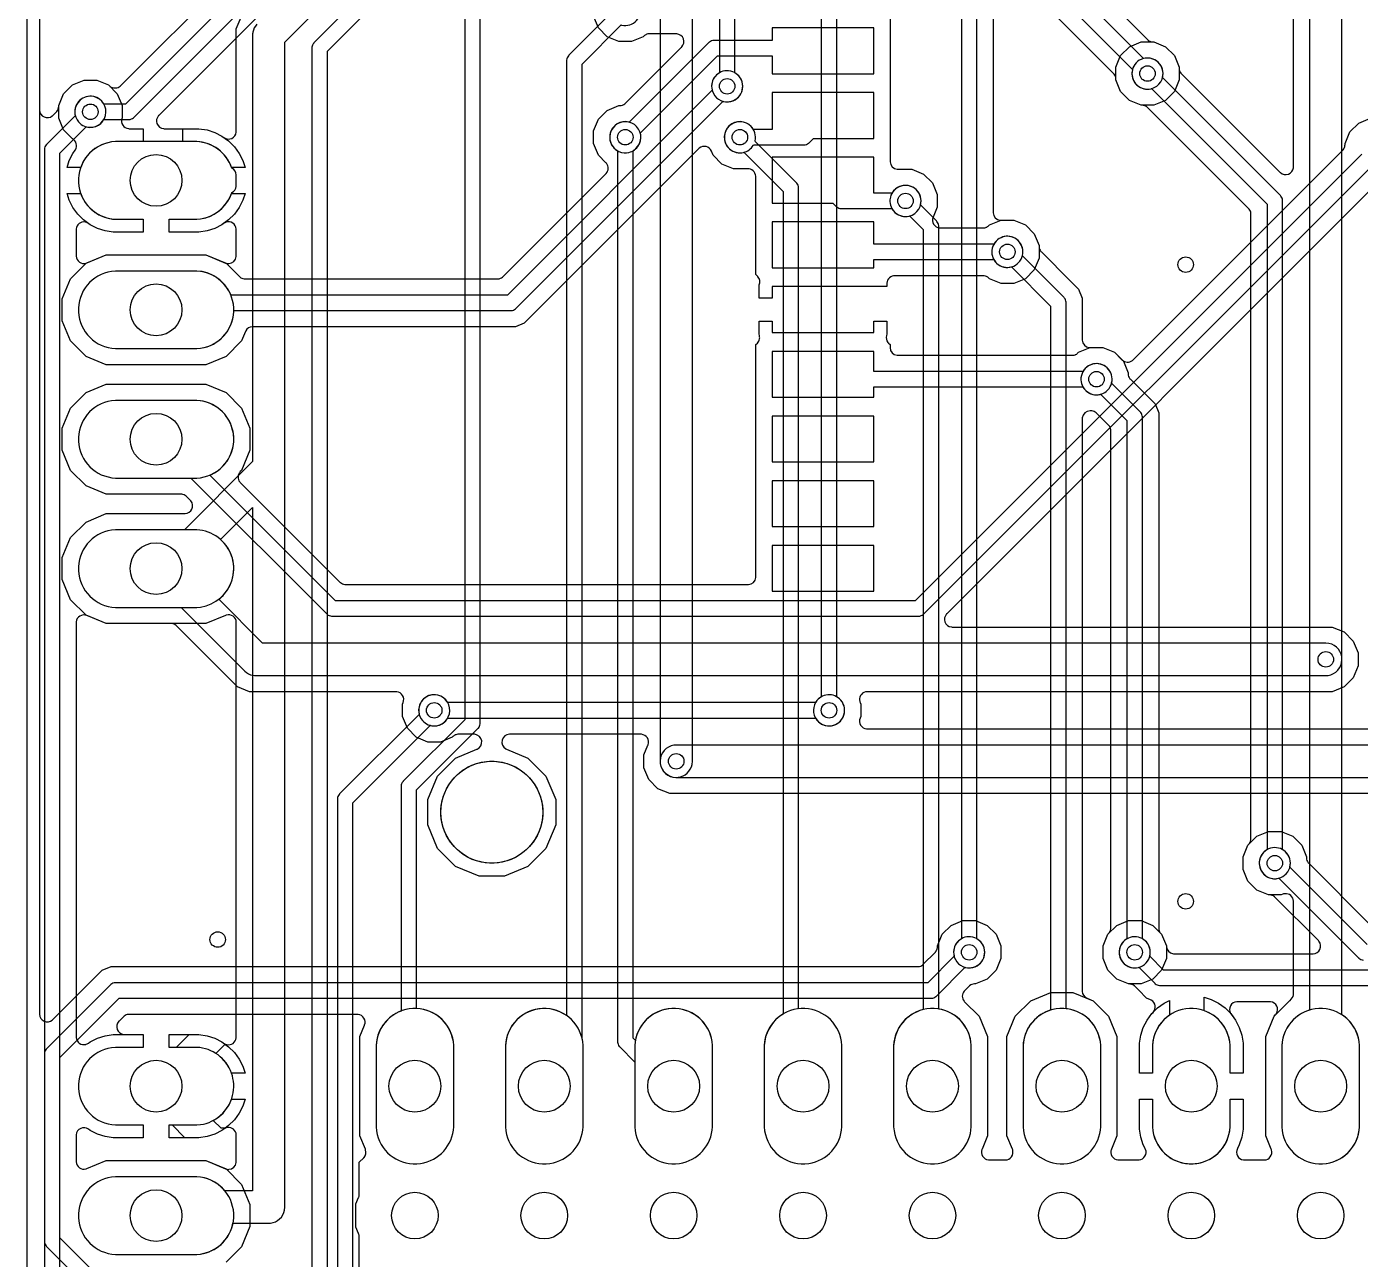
# Model space of a CAD drawing. Header units: millimetres. Extents: x 0 to 48.3, y 0 to 58.
# Drawn here: x 0 to 26.18, y 20.22 to 44.42 of the extents above; entities that cross this region are included whole.
import ezdxf

# ---------------------------------------------------------------- set-up
doc = ezdxf.new("R2010")
doc.units = ezdxf.units.MM

msp = doc.modelspace()

# ---------------------------------------------------------------- linework, layer by layer
at = {"layer": '16_copper'}
for points in [[(0.254, 57.4), (0.254, 42.786), (0.254, 42.785), (0.254, 42.783, 0.622971), (0.503, 42.668), (0.514, 42.679), (0.583, 42.748), (0.587, 42.752), (0.591, 42.756, 0.066732), (0.612, 42.79), (0.617, 42.799), (0.618, 42.804), (0.621, 42.81, 0.043829), (0.627, 42.84), (0.628, 42.855), (0.628, 42.874), (0.722, 43.103), (0.897, 43.278), (1.126, 43.372), (1.374, 43.372), (1.603, 43.278), (1.778, 43.103), (1.872, 42.874), (1.872, 42.626), (1.871, 42.623, 0.490278), (1.999, 42.419), (2.014, 42.418), (2.286, 42.418), (2.286, 42.164), (1.741, 42.164), (1.666, 42.157, 0.906347), (1.741, 40.64), (2.286, 40.64), (2.286, 40.386), (1.698, 40.386), (1.54, 40.411), (1.388, 40.46), (1.245, 40.533), (1.212, 40.557, 0.072825), (1.166, 40.58), (1.156, 40.583), (1.151, 40.583), (1.145, 40.585, 0.428927), (0.971, 40.45), (0.97, 40.434), (0.97, 39.924), (0.97, 39.921), (0.97, 39.918, 0.490278), (1.166, 39.778), (1.181, 39.783), (1.563, 39.941), (3.517, 39.941), (3.904, 39.781), (3.907, 39.78), (3.91, 39.779, 0.092184), (3.965, 39.769), (3.967, 39.77), (3.97, 39.77, 0.370187), (4.114, 39.906), (4.115, 39.922), (4.115, 40.438), (4.114, 40.443), (4.115, 40.448, 0.490283), (3.914, 40.582), (3.905, 40.578), (3.896, 40.575, 0.01474), (3.886, 40.57), (3.873, 40.561), (3.834, 40.533), (3.692, 40.46), (3.54, 40.411), (3.382, 40.386), (2.794, 40.386), (2.794, 40.64), (3.339, 40.64), (3.414, 40.647, 0.250487), (3.992, 41.076), (4.02, 41.145), (4.025, 41.162), (4.026, 41.162), (4.03, 41.164, 0.258803), (4.114, 41.285), (4.115, 41.3), (4.115, 41.504), (4.115, 41.507), (4.115, 41.511, 0.258806), (4.037, 41.637), (4.026, 41.641), (4.026, 41.642), (4.02, 41.659), (3.992, 41.728, 0.276737), (3.339, 42.164), (3.068, 42.164), (3.068, 42.418), (3.382, 42.418), (3.54, 42.393), (3.692, 42.344), (3.834, 42.271), (3.873, 42.243, 0.578047), (4.114, 42.351), (4.115, 42.366), (4.115, 44.376), (4.212, 44.61)], [(12.433, 51.966), (12.433, 30), (12.436, 29.956, 0.365971), (12.741, 29.683), (12.786, 29.685, 0.326674), (13.062, 29.939), (13.068, 30), (13.068, 52.097)], [(18.97, 51.343), (18.97, 40.775), (18.97, 40.771), (18.97, 40.767, 0.370187), (19.107, 40.623), (19.122, 40.622), (19.374, 40.622), (19.603, 40.528), (19.778, 40.353), (19.872, 40.124), (19.872, 40.105, 0.172369), (19.906, 40.009), (19.917, 39.998), (20.495, 39.42), (20.648, 39.266), (20.72, 39.093), (20.72, 38.275), (20.72, 38.271), (20.72, 38.267, 0.370187), (20.857, 38.123), (20.872, 38.122), (21.124, 38.122), (21.353, 38.028), (21.528, 37.853), (21.622, 37.624), (21.622, 37.605, 0.172369), (21.656, 37.509), (21.667, 37.498), (22.148, 37.016), (22.22, 36.843), (22.22, 26.723), (22.22, 26.718), (22.22, 26.712, 0.066669), (22.229, 26.673), (22.232, 26.663), (22.235, 26.658), (22.237, 26.653, 0.043832), (22.254, 26.627), (22.265, 26.616), (22.278, 26.603), (22.372, 26.374), (22.372, 26.126), (22.278, 25.897), (22.103, 25.722), (21.874, 25.628), (21.626, 25.628), (21.397, 25.722), (21.222, 25.897), (21.128, 26.126), (21.128, 26.374), (21.222, 26.603), (21.235, 26.616, 0.172365), (21.279, 26.708), (21.28, 26.723), (21.28, 36.492), (21.28, 36.498), (21.28, 36.504, 0.153128), (21.246, 36.588), (21.235, 36.6), (21.002, 36.833), (20.998, 36.837), (20.994, 36.841, 0.142501), (20.91, 36.877), (20.895, 36.878), (20.872, 36.878, 0.384459), (20.721, 36.741), (20.72, 36.725), (20.72, 25.489), (20.72, 25.484), (20.72, 25.479, 0.258799), (20.8, 25.355), (20.814, 25.348), (20.931, 25.299), (21.235, 24.995), (21.399, 24.599), (21.399, 22.645), (21.292, 22.385), (21.291, 22.382), (21.29, 22.38, 0.490278), (21.417, 22.175), (21.432, 22.174), (21.82, 22.174), (21.829, 22.175), (21.838, 22.175, 0.490282), (21.963, 22.382), (21.958, 22.392), (21.957, 22.394), (21.957, 22.394), (21.956, 22.396), (21.918, 22.47), (21.869, 22.622), (21.844, 22.78), (21.844, 23.368), (22.098, 23.368), (22.098, 22.823, 0.414214), (22.897, 22.098), (22.972, 22.105, 0.357806), (23.622, 22.823), (23.622, 23.368), (23.876, 23.368), (23.876, 22.78), (23.851, 22.622), (23.802, 22.47), (23.764, 22.396, 0.526794), (23.884, 22.175), (23.895, 22.174), (23.897, 22.174), (23.898, 22.174), (23.9, 22.174), (24.288, 22.174), (24.29, 22.174), (24.293, 22.174, 0.490278), (24.434, 22.37), (24.428, 22.385), (24.321, 22.645), (24.321, 24.599), (24.485, 24.995), (24.793, 25.304), (24.798, 25.306, 0.221782), (24.864, 25.417), (24.865, 25.433), (24.865, 27.25), (24.865, 27.252), (24.865, 27.255, 0.428927), (24.699, 27.401), (24.687, 27.399), (24.675, 27.397, 0.007734), (24.669, 27.396), (24.654, 27.39), (24.624, 27.378), (24.376, 27.378), (24.147, 27.472), (23.972, 27.647), (23.878, 27.876), (23.878, 28.124), (23.972, 28.353), (23.985, 28.366, 0.172365), (24.029, 28.458), (24.03, 28.473), (24.03, 40.742), (24.03, 40.748), (24.03, 40.754, 0.153128), (23.996, 40.838), (23.985, 40.85), (22.002, 42.833), (21.998, 42.837), (21.994, 42.841, 0.066744), (21.96, 42.862), (21.951, 42.867), (21.946, 42.868), (21.94, 42.871, 0.043829), (21.91, 42.877), (21.895, 42.878), (21.876, 42.878), (21.647, 42.972), (21.472, 43.147), (21.378, 43.376), (21.378, 43.624), (21.472, 43.853), (21.647, 44.028), (21.876, 44.122), (22.124, 44.122), (22.353, 44.028), (22.528, 43.853), (22.622, 43.624), (22.622, 43.605, 0.172369), (22.656, 43.509), (22.667, 43.498), (24.605, 41.56), (24.606, 41.558), (24.608, 41.557, 0.622974), (24.864, 41.652), (24.865, 41.667), (24.865, 47.674)], [(5.902, 16.5), (5.902, 43.937), (11.671, 49.705), (11.679, 49.703, 1), (11.821, 50.297), (11.774, 50.305, 0.509526), (11.453, 49.929), (11.455, 49.921), (5.642, 44.108), (5.639, 44.103), (5.634, 44.099, 0.153125), (5.598, 44.016), (5.598, 44), (5.598, 16.563)], [(4.519, 44.468, 0.141258), (4.438, 44.311), (4.438, 44.302), (4.434, 44.277), (4.433, 44.259), (4.433, 44.25), (4.433, 35.882), (3.095, 34.544), (1.741, 34.544), (1.666, 34.537, 0.906347), (1.741, 33.02), (3.339, 33.02), (3.414, 33.027, 0.633243), (3.814, 34.347), (3.804, 34.355), (4.433, 34.983), (4.433, 21.568), (3.889, 21.568), (3.867, 21.594, 0.198913), (3.339, 21.844), (1.741, 21.844), (1.666, 21.837, 0.906347), (1.741, 20.32), (3.339, 20.32), (3.414, 20.327, 0.303346), (4.042, 20.897), (4.049, 20.933), (4.75, 20.933), (4.768, 20.934), (4.786, 20.935, 0.326674), (5.062, 21.189), (5.062, 21.192), (5.063, 21.197), (5.067, 21.241), (5.067, 21.247), (5.067, 21.25), (5.067, 44.118), (8.225, 47.275, 0.148777)], [(8.598, 46), (8.598, 30.813), (7.392, 29.608), (7.389, 29.603), (7.384, 29.599, 0.153125), (7.348, 29.516), (7.348, 29.5), (7.348, 25.096), (7.294, 25.074, 0.276737), (6.858, 24.421), (6.858, 22.823), (6.865, 22.748, 0.385742), (7.657, 22.098), (7.732, 22.105, 0.357806), (8.382, 22.823), (8.382, 24.421), (8.375, 24.496, 0.357806), (7.657, 25.146), (7.652, 25.146), (7.652, 29.437), (8.858, 30.642), (8.861, 30.647), (8.866, 30.651, 0.153125), (8.902, 30.734), (8.902, 30.75), (8.902, 45.937)], [(0.652, 18.313), (0.652, 41.937), (1.171, 42.455), (1.179, 42.453, 1), (1.321, 43.047), (1.274, 43.055, 0.509526), (0.953, 42.679), (0.955, 42.671), (0.392, 42.108), (0.389, 42.103), (0.384, 42.099, 0.153125), (0.348, 42.016), (0.348, 42), (0.348, 18.25)], [(6.402, 12), (6.402, 29.187), (7.921, 30.705), (7.929, 30.703, 1), (8.071, 31.297), (8.024, 31.305, 0.509526), (7.703, 30.929), (7.705, 30.921), (6.142, 29.358), (6.139, 29.353), (6.134, 29.349, 0.153125), (6.098, 29.266), (6.098, 29.25), (6.098, 12.063)]]:
    msp.add_lwpolyline(points, format="xyb", dxfattribs=at)
for points in [[(25.817, 48.005), (25.817, 48.009, 0.141261), (25.764, 48.177), (25.758, 48.184), (25.742, 48.205), (25.73, 48.218), (25.725, 48.225), (18.475, 55.475), (18.441, 55.504, 0.84513), (17.986, 55.073), (18.025, 55.025), (25.183, 47.868), (25.183, 25.114), (25.143, 25.102, 0.303347), (24.638, 24.421), (24.638, 22.823), (24.645, 22.748, 0.906347), (26.162, 22.823), (26.162, 24.421), (26.155, 24.496, 0.198913), (25.854, 24.997), (25.818, 25.021), (25.818, 48)], [(18.571, 25.953, 0.668177), (18.66, 26.511), (18.652, 26.514), (18.652, 51.25), (18.652, 51.256), (18.652, 51.261, 0.153128), (18.618, 51.346), (18.608, 51.358), (17.545, 52.421), (17.547, 52.429, 1), (16.953, 52.571), (16.945, 52.524, 0.509526), (17.321, 52.203), (17.329, 52.205), (18.348, 51.187), (18.348, 26.514), (18.34, 26.511, 0.788335), (18.524, 25.945)], [(13.821, 42.953, 0.668177), (13.91, 43.511), (13.902, 43.514), (13.902, 45.437), (17.421, 48.955), (17.429, 48.953, 1), (17.571, 49.547), (17.524, 49.555, 0.509526), (17.203, 49.179), (17.205, 49.171), (13.642, 45.608), (13.639, 45.603), (13.634, 45.599, 0.153125), (13.598, 45.516), (13.598, 45.5), (13.598, 43.514), (13.59, 43.511, 0.788335), (13.774, 42.945)], [(15.821, 30.703, 0.668177), (15.91, 31.261), (15.902, 31.264), (15.902, 45.687), (17.171, 46.955), (17.179, 46.953, 1), (17.321, 47.547), (17.274, 47.555, 0.509526), (16.953, 47.179), (16.955, 47.171), (15.642, 45.858), (15.639, 45.853), (15.634, 45.849, 0.153125), (15.598, 45.766), (15.598, 45.75), (15.598, 31.264), (15.59, 31.261, 0.788335), (15.774, 30.695)], [(10.272, 22.105, 0.357806), (10.922, 22.823), (10.922, 24.421), (10.915, 24.496), (10.902, 24.558), (10.902, 43.687), (11.671, 44.455), (11.679, 44.453, 1), (11.821, 45.047), (11.774, 45.055, 0.509526), (11.453, 44.679), (11.455, 44.671), (10.642, 43.858), (10.639, 43.853), (10.634, 43.849, 0.153125), (10.598, 43.766), (10.598, 43.75), (10.598, 25.008), (10.552, 25.038, 0.566493), (9.398, 24.421), (9.398, 22.823), (9.405, 22.748, 0.385742), (10.197, 22.098)], [(24.571, 27.703, 0.668177), (24.66, 28.261), (24.652, 28.264), (24.652, 41), (24.652, 41.006), (24.652, 41.011, 0.153128), (24.618, 41.096), (24.608, 41.108), (22.295, 43.421), (22.297, 43.429, 1), (21.703, 43.571), (21.695, 43.524, 0.509526), (22.071, 43.203), (22.079, 43.205), (24.348, 40.937), (24.348, 28.264), (24.34, 28.261, 0.788335), (24.524, 27.695)], [(12.812, 22.105, 0.357806), (13.462, 22.823), (13.462, 24.421), (13.455, 24.496, 0.820678), (11.96, 24.569), (11.949, 24.516), (11.902, 24.563), (11.902, 41.986), (11.91, 41.989, 1), (11.59, 42.511), (11.551, 42.482, 0.509525), (11.59, 41.989), (11.598, 41.986), (11.598, 24.5), (11.598, 24.494), (11.598, 24.489, 0.153128), (11.632, 24.404), (11.642, 24.392), (11.938, 24.096), (11.938, 22.823), (11.945, 22.748, 0.385742), (12.737, 22.098)], [(15.352, 22.105, 0.357806), (16.002, 22.823), (16.002, 24.421), (15.995, 24.496, 0.385742), (15.203, 25.146), (15.152, 25.141), (15.152, 41.25), (15.152, 41.256), (15.152, 41.261, 0.153128), (15.118, 41.346), (15.108, 41.358), (14.295, 42.171), (14.297, 42.179, 1), (13.703, 42.321), (13.695, 42.274, 0.509526), (14.071, 41.953), (14.079, 41.955), (14.848, 41.187), (14.848, 25.038), (14.786, 24.997, 0.224558), (14.478, 24.421), (14.478, 22.823), (14.485, 22.748, 0.385742), (15.277, 22.098)], [(17.892, 22.105, 0.357806), (18.542, 22.823), (18.542, 24.421), (18.535, 24.496, 0.303346), (17.965, 25.124), (17.902, 25.137), (17.902, 40.5), (17.902, 40.506), (17.902, 40.511, 0.153128), (17.868, 40.596), (17.858, 40.608), (17.545, 40.921), (17.547, 40.929, 1), (16.953, 41.071), (16.945, 41.024, 0.509526), (17.321, 40.703), (17.329, 40.705), (17.598, 40.437), (17.598, 25.125), (17.595, 25.124, 0.330355), (17.018, 24.421), (17.018, 22.823), (17.025, 22.748, 0.385742), (17.817, 22.098)], [(20.432, 22.105, 0.357806), (21.082, 22.823), (21.082, 24.421), (21.075, 24.496, 0.330355), (20.432, 25.139), (20.402, 25.142), (20.402, 39), (20.402, 39.006), (20.402, 39.011, 0.153128), (20.368, 39.096), (20.358, 39.108), (19.545, 39.921), (19.547, 39.929, 1), (18.953, 40.071), (18.945, 40.024, 0.509526), (19.321, 39.703), (19.329, 39.705), (20.098, 38.937), (20.098, 25.113), (20.063, 25.102, 0.303347), (19.558, 24.421), (19.558, 22.823), (19.565, 22.748, 0.385742), (20.357, 22.098)], [(3.414, 38.107, 0.906347), (3.339, 39.624), (1.741, 39.624), (1.666, 39.617, 0.906347), (1.741, 38.1), (3.339, 38.1)], [(21.821, 25.953, 0.668177), (21.91, 26.511), (21.902, 26.514), (21.902, 36.75), (21.902, 36.756), (21.902, 36.761, 0.153128), (21.868, 36.846), (21.858, 36.858), (21.295, 37.421), (21.297, 37.429, 1), (20.703, 37.571), (20.695, 37.524, 0.509526), (21.071, 37.203), (21.079, 37.205), (21.598, 36.687), (21.598, 26.514), (21.59, 26.511, 0.788335), (21.774, 25.945)], [(3.414, 35.567, 0.906347), (3.339, 37.084), (1.741, 37.084), (1.666, 37.077, 0.906347), (1.741, 35.56), (3.339, 35.56)], [(3.967, 21.99), (3.97, 21.99, 0.370187), (4.114, 22.126), (4.115, 22.142), (4.115, 22.658), (4.115, 22.661), (4.115, 22.664), (4.115, 22.666), (4.115, 22.668, 0.033033), (4.112, 22.688), (4.11, 22.693), (4.11, 22.695), (4.11, 22.696), (4.109, 22.699, 0.42893), (3.914, 22.802), (3.905, 22.798), (3.904, 22.798), (3.901, 22.797), (3.9, 22.796, 0.021842), (3.886, 22.79), (3.875, 22.782), (3.874, 22.782), (3.874, 22.782), (3.873, 22.781), (3.834, 22.753), (3.692, 22.68), (3.54, 22.631), (3.382, 22.606), (2.794, 22.606), (2.794, 22.86), (3.339, 22.86), (3.414, 22.867, 0.668179), (3.756, 24.235), (3.713, 24.264), (3.898, 24.449), (3.9, 24.447), (3.905, 24.446), (3.91, 24.443), (3.919, 24.441), (3.929, 24.438, 0.449962), (4.114, 24.571), (4.115, 24.586), (4.115, 32.722), (4.115, 32.725), (4.115, 32.728, 0.490278), (3.919, 32.868), (3.904, 32.863), (3.517, 32.703), (1.563, 32.703), (1.181, 32.861), (1.178, 32.862), (1.175, 32.863, 0.490278), (0.971, 32.736), (0.97, 32.72), (0.97, 24.59), (0.97, 24.584), (0.97, 24.579, 0.468594), (1.16, 24.442), (1.165, 24.444), (1.171, 24.445, 0.042906), (1.199, 24.458), (1.212, 24.467), (1.245, 24.491), (1.388, 24.564), (1.54, 24.613), (1.698, 24.638), (2.286, 24.638), (2.286, 24.384), (1.741, 24.384), (1.666, 24.377, 0.906347), (1.741, 22.86), (2.286, 22.86), (2.286, 22.606), (1.698, 22.606), (1.54, 22.631), (1.388, 22.68), (1.245, 22.753), (1.212, 22.777, 0.578051), (0.971, 22.67), (0.97, 22.654), (0.97, 22.144), (0.97, 22.141), (0.97, 22.138, 0.490278), (1.166, 21.998), (1.181, 22.003), (1.563, 22.161), (3.517, 22.161), (3.904, 22.001), (3.907, 22), (3.91, 21.999, 0.092184), (3.965, 21.989)], [(21.844, 23.876), (21.844, 24.464), (21.869, 24.622), (21.918, 24.774), (21.991, 24.916), (22.085, 25.046), (22.198, 25.159), (22.328, 25.253), (22.433, 25.306), (22.433, 25.015), (22.406, 24.997, 0.224558), (22.098, 24.421), (22.098, 23.876)], [(23.622, 23.876), (23.622, 24.421), (23.615, 24.496, 0.276738), (23.117, 25.102), (23.114, 25.103), (23.114, 25.37), (23.25, 25.326), (23.392, 25.253), (23.522, 25.159), (23.635, 25.046), (23.729, 24.916), (23.802, 24.774), (23.851, 24.622), (23.876, 24.464), (23.876, 23.876)]]:
    msp.add_lwpolyline(points, format="xyb", close=True, dxfattribs=at)
msp.add_lwpolyline([(2.794, 24.384), (2.794, 24.638), (3.189, 24.638), (2.935, 24.384)], close=True, dxfattribs=at)
at = {"layer": '1_copper'}
for points in [[(0.254, 57.4), (0.254, 25.036), (0.254, 25.035), (0.254, 25.033, 0.622974), (0.503, 24.918), (0.514, 24.929), (1.484, 25.898), (1.657, 25.97), (17.492, 25.97), (17.498, 25.97), (17.504, 25.97, 0.153128), (17.588, 26.004), (17.6, 26.015), (17.833, 26.248), (17.837, 26.252), (17.841, 26.256, 0.066744), (17.862, 26.29), (17.867, 26.299), (17.868, 26.304), (17.871, 26.31, 0.043828), (17.877, 26.34), (17.878, 26.355), (17.878, 26.374), (17.972, 26.603), (18.147, 26.778), (18.376, 26.872), (18.624, 26.872), (18.853, 26.778), (19.028, 26.603), (19.122, 26.374), (19.122, 26.126), (19.028, 25.897), (18.853, 25.722), (18.624, 25.628), (18.605, 25.628, 0.172369), (18.509, 25.594), (18.498, 25.583), (18.41, 25.496), (18.408, 25.493), (18.405, 25.49, 0.370187), (18.4, 25.292), (18.41, 25.28), (18.695, 24.995), (18.859, 24.599), (18.859, 22.645), (18.752, 22.385), (18.751, 22.382), (18.75, 22.38, 0.490278), (18.877, 22.175), (18.892, 22.174), (19.208, 22.174), (19.21, 22.174), (19.213, 22.174, 0.490278), (19.354, 22.37), (19.348, 22.385), (19.241, 22.645), (19.241, 24.599), (19.405, 24.995), (19.709, 25.299), (20.105, 25.463), (20.535, 25.463), (20.931, 25.299), (21.235, 24.995), (21.399, 24.599), (21.399, 22.645), (21.292, 22.385), (21.291, 22.382), (21.29, 22.38, 0.490278), (21.417, 22.175), (21.432, 22.174), (21.82, 22.174), (21.829, 22.175), (21.838, 22.175, 0.490282), (21.963, 22.382), (21.958, 22.392), (21.957, 22.394), (21.957, 22.394), (21.956, 22.396), (21.918, 22.47), (21.869, 22.622), (21.844, 22.78), (21.844, 23.368), (22.098, 23.368), (22.098, 22.823, 0.95208), (23.622, 22.823), (23.622, 23.368), (23.876, 23.368), (23.876, 22.78), (23.851, 22.622), (23.802, 22.47), (23.764, 22.396, 0.526794), (23.884, 22.175), (23.895, 22.174), (23.897, 22.174), (23.898, 22.174), (23.9, 22.174), (24.288, 22.174), (24.29, 22.174), (24.293, 22.174, 0.490278), (24.434, 22.37), (24.428, 22.385), (24.321, 22.645), (24.321, 24.599), (24.485, 24.995), (24.509, 25.02, 0.04173), (24.529, 25.044), (24.53, 25.046), (24.531, 25.047, 0.554756), (24.417, 25.279), (24.402, 25.28), (23.764, 25.28), (23.759, 25.28), (23.753, 25.28, 0.554769), (23.632, 25.051), (23.641, 25.038), (23.729, 24.916), (23.802, 24.774), (23.851, 24.622), (23.876, 24.464), (23.876, 23.876), (23.622, 23.876), (23.622, 24.421), (23.615, 24.496, 0.906347), (22.098, 24.421), (22.098, 23.876), (21.844, 23.876), (21.844, 24.464), (21.869, 24.622), (21.918, 24.774), (21.991, 24.916), (22.085, 25.046), (22.11, 25.071, 0.501985), (22.075, 25.313), (22.061, 25.32), (21.984, 25.352), (21.83, 25.505), (21.83, 25.505), (21.752, 25.583), (21.748, 25.587), (21.744, 25.591, 0.066744), (21.71, 25.612), (21.701, 25.617), (21.696, 25.618), (21.69, 25.621, 0.043828), (21.66, 25.627), (21.645, 25.628), (21.626, 25.628), (21.397, 25.722), (21.222, 25.897), (21.128, 26.126), (21.128, 26.374), (21.222, 26.603), (21.397, 26.778), (21.626, 26.872), (21.874, 26.872), (22.103, 26.778), (22.278, 26.603), (22.372, 26.374), (22.372, 26.372, 0.384459), (22.509, 26.221), (22.525, 26.22), (25.248, 26.22), (25.25, 26.22), (25.251, 26.22, 0.622974), (25.366, 26.468), (25.355, 26.48), (24.502, 27.333), (24.498, 27.337), (24.494, 27.341, 0.066744), (24.46, 27.362), (24.451, 27.367), (24.446, 27.368), (24.44, 27.371, 0.043829), (24.41, 27.377), (24.395, 27.378), (24.376, 27.378), (24.147, 27.472), (23.972, 27.647), (23.878, 27.876), (23.878, 28.124), (23.972, 28.353), (24.147, 28.528), (24.376, 28.622), (24.624, 28.622), (24.853, 28.528), (25.028, 28.353), (25.122, 28.124), (25.122, 28.105, 0.172369), (25.156, 28.009), (25.167, 27.998), (26.4, 26.765)], [(10.392, 51.358), (1.937, 42.902), (1.514, 42.902), (1.511, 42.91, 1), (0.989, 42.59), (1.018, 42.551, 0.240078), (1.274, 42.445), (1.321, 42.453, 0.198911), (1.511, 42.59), (1.514, 42.598), (2, 42.598), (2.006, 42.598), (2.011, 42.598, 0.153128), (2.096, 42.632), (2.108, 42.642), (10.563, 51.098)], [(17.724, 48.441), (21.998, 44.167), (22.002, 44.163), (22.006, 44.159, 0.066744), (22.04, 44.138), (22.049, 44.133), (22.054, 44.132), (22.06, 44.129, 0.043829), (22.09, 44.123), (22.105, 44.122), (22.124, 44.122), (22.353, 44.028), (22.528, 43.853), (22.622, 43.624), (22.622, 43.376), (22.528, 43.147), (22.353, 42.972), (22.124, 42.878), (21.876, 42.878), (21.647, 42.972), (21.472, 43.147), (21.378, 43.376), (21.378, 43.395, 0.172369), (21.344, 43.491), (21.333, 43.502), (17.966, 46.87)], [(7.181, 47.267), (2.593, 42.678), (2.591, 42.677), (2.59, 42.675, 0.622981), (2.685, 42.419), (2.7, 42.418), (3.382, 42.418), (3.54, 42.393), (3.692, 42.344), (3.834, 42.271), (3.964, 42.177), (4.077, 42.064), (4.171, 41.934), (4.244, 41.792), (4.288, 41.656), (4.021, 41.656), (4.02, 41.659, 0.303347), (3.339, 42.164), (1.741, 42.164), (1.666, 42.157, 0.276738), (1.06, 41.659), (1.059, 41.656), (0.792, 41.656), (0.836, 41.792), (0.909, 41.934), (0.954, 41.996), (0.957, 42.001), (0.961, 42.006, 0.385096), (0.903, 42.219), (0.899, 42.221), (0.722, 42.397), (0.628, 42.626), (0.628, 42.874), (0.722, 43.103), (0.897, 43.278), (1.126, 43.372), (1.374, 43.372), (1.603, 43.278), (1.616, 43.265, 0.161863), (1.708, 43.221), (1.723, 43.22), (1.742, 43.22, 0.172369), (1.838, 43.254), (1.85, 43.265), (3.896, 45.311)], [(16.947, 46.475), (16.947, 41.775), (16.948, 41.771), (16.948, 41.767, 0.370187), (17.084, 41.623), (17.1, 41.622), (17.374, 41.622), (17.603, 41.528), (17.778, 41.353), (17.872, 41.124), (17.872, 40.876), (17.791, 40.681), (17.79, 40.678), (17.789, 40.675, 0.490278), (17.916, 40.471), (17.932, 40.47), (18.777, 40.47), (18.782, 40.47), (18.788, 40.47, 0.066669), (18.827, 40.479), (18.837, 40.482), (18.842, 40.485), (18.847, 40.487, 0.043832), (18.873, 40.504), (18.884, 40.515), (18.897, 40.528), (19.126, 40.622), (19.374, 40.622), (19.603, 40.528), (19.778, 40.353), (19.872, 40.124), (19.872, 39.876), (19.778, 39.647), (19.603, 39.472), (19.374, 39.378), (19.126, 39.378), (18.897, 39.472), (18.884, 39.485, 0.172365), (18.792, 39.529), (18.777, 39.53), (17.034, 39.53), (17.026, 39.529), (17.018, 39.529, 0.412511), (16.884, 39.354), (16.884, 39.318), (15.75, 39.318), (15.743, 39.317), (14.63, 39.317), (14.63, 39.092), (14.376, 39.092), (14.376, 39.35, 0.28855), (14.354, 39.513), (14.349, 39.519), (14.347, 39.521), (14.346, 39.522), (14.344, 39.524), (14.312, 39.555), (14.312, 41.478), (14.312, 41.481), (14.312, 41.484, 0.41292), (14.147, 41.63), (14.137, 41.628), (13.876, 41.628), (13.647, 41.722), (13.472, 41.897), (13.44, 41.977, 0.501967), (13.203, 42.037), (13.191, 42.026), (9.766, 38.602), (9.593, 38.53), (4.435, 38.53), (4.43, 38.53), (4.425, 38.53, 0.258802), (4.301, 38.45), (4.294, 38.436), (4.217, 38.251), (3.913, 37.947), (3.517, 37.782), (1.563, 37.782), (1.167, 37.947), (0.863, 38.251), (0.699, 38.647), (0.699, 39.077), (0.863, 39.473), (1.167, 39.777), (1.563, 39.941), (3.517, 39.941), (3.913, 39.777), (4.176, 39.515), (4.181, 39.511), (4.184, 39.507, 0.153125), (4.268, 39.471), (4.284, 39.47), (9.242, 39.47), (9.248, 39.47), (9.254, 39.47, 0.153128), (9.338, 39.504), (9.35, 39.515), (11.37, 41.534), (11.372, 41.537), (11.375, 41.54, 0.370187), (11.38, 41.738), (11.37, 41.75), (11.222, 41.897), (11.128, 42.126), (11.128, 42.374), (11.222, 42.603), (11.397, 42.778), (11.626, 42.872), (11.645, 42.872, 0.172369), (11.741, 42.906), (11.752, 42.917), (12.855, 44.02), (12.857, 44.021), (12.858, 44.023, 0.622974), (12.763, 44.279), (12.748, 44.28), (12.223, 44.28), (12.218, 44.28), (12.212, 44.28, 0.066669), (12.173, 44.271), (12.163, 44.268), (12.158, 44.265), (12.153, 44.263, 0.043832), (12.127, 44.246), (12.116, 44.235), (12.103, 44.222), (11.874, 44.128), (11.626, 44.128), (11.397, 44.222), (11.222, 44.397), (11.128, 44.626)], [(37.724, 29.365), (12.624, 29.365), (12.39, 29.462), (12.212, 29.64), (12.115, 29.874), (12.115, 30.126), (12.195, 30.319), (12.196, 30.322), (12.197, 30.325, 0.490278), (12.07, 30.529), (12.054, 30.53), (9.479, 30.53), (9.478, 30.53), (9.477, 30.53, 0.773604), (9.407, 30.244), (9.421, 30.237), (9.84, 30.063), (10.193, 29.71), (10.384, 29.249), (10.384, 28.751), (10.193, 28.29), (9.84, 27.937), (9.379, 27.746), (8.881, 27.746), (8.42, 27.937), (8.067, 28.29), (7.876, 28.751), (7.876, 29.249), (8.067, 29.71), (8.42, 30.063), (8.839, 30.237), (8.84, 30.237), (8.841, 30.238, 0.773607), (8.797, 30.529), (8.781, 30.53), (8.473, 30.53), (8.468, 30.53), (8.462, 30.53, 0.066669), (8.423, 30.521), (8.413, 30.518), (8.408, 30.515), (8.403, 30.513, 0.043832), (8.377, 30.496), (8.366, 30.485), (8.353, 30.472), (8.124, 30.378), (7.876, 30.378), (7.647, 30.472), (7.472, 30.647), (7.378, 30.876), (7.378, 31.124), (7.39, 31.154, 0.501967), (7.265, 31.364), (7.25, 31.365), (4.374, 31.365), (4.14, 31.462), (2.944, 32.658), (2.94, 32.661), (2.936, 32.666, 0.153125), (2.852, 32.702), (2.836, 32.703), (1.563, 32.703), (1.167, 32.867), (0.863, 33.171), (0.699, 33.567), (0.699, 33.997), (0.863, 34.393), (1.167, 34.697), (1.563, 34.861), (3.106, 34.861), (3.108, 34.862), (3.11, 34.862, 0.622971), (3.224, 35.11), (3.214, 35.122), (3.138, 35.198), (3.133, 35.201), (3.129, 35.206, 0.153125), (3.045, 35.242), (3.03, 35.242), (1.563, 35.242), (1.167, 35.407), (0.863, 35.711), (0.699, 36.107), (0.699, 36.537), (0.863, 36.933), (1.167, 37.237), (1.563, 37.401), (3.517, 37.401), (3.913, 37.237), (4.217, 36.933), (4.381, 36.537), (4.381, 36.107), (4.217, 35.711), (4.193, 35.687, 0.384471), (4.183, 35.483), (4.193, 35.471), (6.15, 33.515), (6.154, 33.511), (6.158, 33.507, 0.153125), (6.242, 33.471), (6.258, 33.47), (14.16, 33.47), (14.164, 33.47), (14.168, 33.47, 0.370187), (14.312, 33.607), (14.312, 33.622), (14.312, 38.179), (14.344, 38.21, 0.153131), (14.386, 38.291), (14.387, 38.301), (14.388, 38.311, 0.044034), (14.386, 38.342), (14.385, 38.35), (14.384, 38.352), (14.384, 38.353), (14.383, 38.357), (14.376, 38.384), (14.376, 38.642), (14.63, 38.642), (14.63, 38.417), (16.63, 38.417), (16.63, 38.642), (16.884, 38.642), (16.884, 38.384), (16.877, 38.357, 0.240645), (16.906, 38.221), (16.911, 38.215), (16.913, 38.213), (16.914, 38.212), (16.916, 38.21), (16.947, 38.179), (16.947, 38.122, 0.384459), (17.084, 37.971), (17.1, 37.97), (20.527, 37.97), (20.532, 37.97), (20.538, 37.97, 0.066685), (20.578, 37.979), (20.587, 37.982), (20.592, 37.985), (20.597, 37.987, 0.04383), (20.623, 38.004), (20.634, 38.015), (20.647, 38.028), (20.876, 38.122), (21.124, 38.122), (21.353, 38.028), (21.5, 37.88), (21.503, 37.878), (21.506, 37.875, 0.370187), (21.704, 37.87), (21.716, 37.88), (25.833, 41.998), (25.837, 42.002), (25.841, 42.006, 0.066744), (25.862, 42.04), (25.867, 42.049), (25.868, 42.054), (25.871, 42.06, 0.043829), (25.877, 42.09), (25.878, 42.105), (25.878, 42.124), (25.972, 42.353), (26.147, 42.528), (26.376, 42.622)], [(26.205, 41.921), (17.437, 33.152), (6.063, 33.152), (3.596, 35.619), (3.628, 35.632, 0.780408), (3.339, 37.084), (1.741, 37.084), (1.666, 37.077, 0.906347), (1.741, 35.56), (3.224, 35.56), (5.892, 32.892), (5.897, 32.889), (5.901, 32.884, 0.153125), (5.984, 32.848), (6, 32.848), (17.5, 32.848), (17.506, 32.848), (17.511, 32.848, 0.153128), (17.596, 32.882), (17.608, 32.892), (26.421, 41.705)], [(26.498, 41.333), (18.06, 32.895), (18.058, 32.894), (18.057, 32.892, 0.622974), (18.152, 32.636), (18.167, 32.635), (25.626, 32.635), (25.86, 32.538), (26.038, 32.36), (26.135, 32.126), (26.135, 31.874), (26.038, 31.64), (25.86, 31.462), (25.626, 31.365), (16.5, 31.365), (16.498, 31.365), (16.495, 31.365, 0.428927), (16.349, 31.199), (16.351, 31.187), (16.353, 31.175, 0.007734), (16.354, 31.169), (16.36, 31.154), (16.372, 31.124), (16.372, 30.876), (16.36, 30.846, 0.501967), (16.485, 30.636), (16.5, 30.635), (37.424, 30.635)], [(37.618, 30.318), (12.75, 30.318), (12.706, 30.314, 0.845129), (12.689, 29.688), (12.75, 29.683), (37.75, 29.683)], [(26.313, 26.402), (24.795, 27.921), (24.797, 27.929, 1), (24.203, 28.071), (24.195, 28.024, 0.509526), (24.571, 27.703), (24.579, 27.705), (26.142, 26.142), (26.147, 26.139), (26.151, 26.134, 0.153125), (26.234, 26.098)], [(1.994, 19.304), (0.652, 20.645), (0.652, 24.187), (1.813, 25.348), (17.75, 25.348), (17.756, 25.348), (17.761, 25.348, 0.153128), (17.846, 25.382), (17.858, 25.392), (18.421, 25.955), (18.429, 25.953, 1), (18.571, 26.547), (18.524, 26.555, 0.509526), (18.203, 26.179), (18.205, 26.171), (17.687, 25.652), (1.75, 25.652), (1.744, 25.652), (1.739, 25.652, 0.153128), (1.654, 25.618), (1.642, 25.608), (0.392, 24.358), (0.389, 24.353), (0.384, 24.349, 0.153125), (0.348, 24.266), (0.348, 24.25), (0.348, 20.582), (0.348, 20.576), (0.348, 20.571, 0.153128), (0.382, 20.486), (0.392, 20.474), (1.586, 19.28)], [(41, 25.902), (22.313, 25.902), (22.045, 26.171), (22.047, 26.179, 1), (21.453, 26.321), (21.445, 26.274, 0.509526), (21.821, 25.953), (21.829, 25.955), (22.142, 25.642), (22.147, 25.639), (22.151, 25.634, 0.153125), (22.234, 25.598), (22.25, 25.598), (40.937, 25.598)], [(6.528, 18.956), (6.528, 20.669), (6.527, 20.675), (6.527, 20.682, 0.050697), (6.521, 20.712), (6.516, 20.727), (6.464, 20.852), (6.464, 21.312), (6.516, 21.437), (6.518, 21.444), (6.521, 21.45, 0.050692), (6.527, 21.48), (6.528, 21.495), (6.528, 22.13), (6.616, 22.218), (6.619, 22.221), (6.622, 22.225, 0.258807), (6.654, 22.369), (6.649, 22.384), (6.541, 22.645), (6.541, 24.599), (6.632, 24.819), (6.633, 24.822), (6.634, 24.825, 0.490278), (6.507, 25.029), (6.491, 25.03), (2.008, 25.03), (2.002, 25.03), (1.996, 25.03, 0.153129), (1.912, 24.996), (1.9, 24.985), (1.813, 24.898), (1.811, 24.897), (1.81, 24.895, 0.622974), (1.905, 24.639), (1.92, 24.638), (2.286, 24.638), (2.286, 24.384), (1.741, 24.384), (1.666, 24.377, 0.906347), (1.741, 22.86), (2.286, 22.86), (2.286, 22.606), (1.698, 22.606), (1.54, 22.631), (1.388, 22.68), (1.245, 22.753), (1.212, 22.777, 0.578051), (0.971, 22.67), (0.97, 22.654), (0.97, 22.144), (0.97, 22.141), (0.97, 22.138, 0.490278), (1.166, 21.998), (1.181, 22.003), (1.563, 22.161), (3.517, 22.161), (3.913, 21.997), (4.217, 21.693), (4.381, 21.297), (4.381, 20.867), (4.217, 20.471), (3.913, 20.167)]]:
    msp.add_lwpolyline(points, format="xyb", dxfattribs=at)
for points in [[(22.071, 43.203, 1), (21.929, 43.797), (21.921, 43.795), (16.858, 48.858), (16.853, 48.861), (16.849, 48.866, 0.153125), (16.766, 48.902), (16.75, 48.902), (16.63, 48.902), (16.63, 49.477), (14.63, 49.477), (14.63, 48.577), (16.63, 48.577), (16.63, 48.598), (16.687, 48.598), (21.705, 43.579), (21.703, 43.571, 0.509526), (22.024, 43.195)], [(11.821, 41.953, 0.414214), (12.047, 42.321), (12.045, 42.329), (13.563, 43.848), (14.63, 43.848), (14.63, 43.497), (16.63, 43.497), (16.63, 44.397), (14.63, 44.397), (14.63, 44.152), (13.5, 44.152), (13.494, 44.152), (13.489, 44.152, 0.153128), (13.404, 44.118), (13.392, 44.108), (11.829, 42.545), (11.821, 42.547, 1), (11.679, 41.953), (11.726, 41.945), (11.774, 41.945)], [(3.414, 38.107, 0.357806), (4.064, 38.825), (4.064, 38.848), (9.5, 38.848), (9.506, 38.848), (9.511, 38.848, 0.153128), (9.596, 38.882), (9.608, 38.892), (13.671, 42.955), (13.679, 42.953, 1), (13.821, 43.547), (13.774, 43.555, 0.509526), (13.453, 43.179), (13.455, 43.171), (9.437, 39.152), (4.006, 39.152), (3.992, 39.188, 0.276737), (3.339, 39.624), (1.741, 39.624), (1.666, 39.617, 0.906347), (1.741, 38.1), (3.339, 38.1)], [(14.071, 41.953, 0.198911), (14.261, 42.09), (14.264, 42.098), (15.25, 42.098), (15.256, 42.098), (15.261, 42.098, 0.153128), (15.346, 42.132), (15.358, 42.142), (15.443, 42.227), (16.63, 42.227), (16.63, 43.127), (14.63, 43.127), (14.63, 42.402), (14.264, 42.402), (14.261, 42.41, 1), (13.739, 42.09), (13.768, 42.051, 0.240078), (14.024, 41.945)], [(17.321, 40.703, 1), (17.179, 41.297), (17.133, 41.282, 0.158384), (16.989, 41.16), (16.986, 41.152), (16.63, 41.152), (16.63, 41.857), (14.63, 41.857), (14.63, 40.957), (15.827, 40.957), (15.892, 40.892), (15.897, 40.889), (15.901, 40.884, 0.153125), (15.984, 40.848), (16, 40.848), (16.986, 40.848), (16.989, 40.84, 0.282028), (17.274, 40.695)], [(1.698, 40.386), (1.54, 40.411), (1.388, 40.46), (1.245, 40.533), (1.116, 40.627), (1.003, 40.74), (0.909, 40.87), (0.836, 41.012), (0.792, 41.148), (1.059, 41.148), (1.06, 41.145, 0.303347), (1.741, 40.64), (2.286, 40.64), (2.286, 40.386)], [(2.794, 40.386), (2.794, 40.64), (3.339, 40.64), (3.414, 40.647, 0.276738), (4.02, 41.145), (4.021, 41.148), (4.288, 41.148), (4.244, 41.012), (4.171, 40.87), (4.077, 40.74), (3.964, 40.627), (3.834, 40.533), (3.692, 40.46), (3.54, 40.411), (3.382, 40.386)], [(16.63, 39.848), (18.986, 39.848), (18.989, 39.84, 1), (19.511, 40.16), (19.482, 40.199, 0.509525), (18.989, 40.16), (18.986, 40.152), (16.63, 40.152), (16.63, 40.587), (14.63, 40.587), (14.63, 39.687), (16.63, 39.687)], [(16.63, 37.348), (20.736, 37.348), (20.739, 37.34, 1), (21.261, 37.66), (21.232, 37.699, 0.509525), (20.739, 37.66), (20.736, 37.652), (16.63, 37.652), (16.63, 38.047), (14.63, 38.047), (14.63, 37.147), (16.63, 37.147)], [(25.544, 31.686, 0.845129), (25.561, 32.312), (25.5, 32.318), (4.632, 32.318), (3.769, 33.18), (3.814, 33.217, 0.668179), (3.339, 34.544), (1.741, 34.544), (1.666, 34.537, 0.906347), (1.741, 33.02), (3.031, 33.02), (4.275, 31.775), (4.279, 31.772), (4.282, 31.769, 0.141258), (4.439, 31.688), (4.448, 31.688), (4.473, 31.684), (4.491, 31.683), (4.5, 31.683), (25.5, 31.683)], [(8.071, 30.703, 0.198911), (8.261, 30.84), (8.264, 30.848), (15.486, 30.848), (15.489, 30.84, 1), (16.011, 31.16), (15.982, 31.199, 0.509525), (15.489, 31.16), (15.486, 31.152), (8.264, 31.152), (8.261, 31.16, 1), (7.739, 30.84), (7.768, 30.801, 0.240078), (8.024, 30.695)], [(7.732, 22.105, 0.357806), (8.382, 22.823), (8.382, 24.421), (8.375, 24.496, 0.906347), (6.858, 24.421), (6.858, 22.823), (6.865, 22.748, 0.385742), (7.657, 22.098)], [(10.272, 22.105, 0.357806), (10.922, 22.823), (10.922, 24.421), (10.915, 24.496, 0.906347), (9.398, 24.421), (9.398, 22.823), (9.405, 22.748, 0.385742), (10.197, 22.098)], [(12.812, 22.105, 0.357806), (13.462, 22.823), (13.462, 24.421), (13.455, 24.496, 0.906347), (11.938, 24.421), (11.938, 22.823), (11.945, 22.748, 0.385742), (12.737, 22.098)], [(15.352, 22.105, 0.357806), (16.002, 22.823), (16.002, 24.421), (15.995, 24.496, 0.906347), (14.478, 24.421), (14.478, 22.823), (14.485, 22.748, 0.385742), (15.277, 22.098)], [(17.892, 22.105, 0.357806), (18.542, 22.823), (18.542, 24.421), (18.535, 24.496, 0.906347), (17.018, 24.421), (17.018, 22.823), (17.025, 22.748, 0.385742), (17.817, 22.098)], [(20.432, 22.105, 0.357806), (21.082, 22.823), (21.082, 24.421), (21.075, 24.496, 0.906347), (19.558, 24.421), (19.558, 22.823), (19.565, 22.748, 0.385742), (20.357, 22.098)], [(25.512, 22.105, 0.357806), (26.162, 22.823), (26.162, 24.421), (26.155, 24.496, 0.906347), (24.638, 24.421), (24.638, 22.823), (24.645, 22.748, 0.385742), (25.437, 22.098)], [(4.021, 23.876), (4.02, 23.879, 0.303347), (3.339, 24.384), (2.794, 24.384), (2.794, 24.638), (3.382, 24.638), (3.54, 24.613), (3.692, 24.564), (3.834, 24.491), (3.964, 24.397), (4.077, 24.284), (4.171, 24.154), (4.244, 24.012), (4.288, 23.876)], [(3.89, 22.796), (3.881, 22.797), (3.815, 22.797), (3.661, 22.95), (3.694, 22.968, 0.173517), (4.02, 23.365), (4.021, 23.368), (4.288, 23.368), (4.244, 23.232), (4.171, 23.09), (4.077, 22.96), (3.964, 22.847), (3.893, 22.796)], [(3.414, 20.327, 0.906347), (3.339, 21.844), (1.741, 21.844), (1.666, 21.837, 0.906347), (1.741, 20.32), (3.339, 20.32)]]:
    msp.add_lwpolyline(points, format="xyb", close=True, dxfattribs=at)
for points in [[(16.63, 36.777), (14.63, 36.777), (14.63, 35.877), (16.63, 35.877)], [(16.63, 35.507), (14.63, 35.507), (14.63, 34.607), (16.63, 34.607)], [(16.63, 34.237), (14.63, 34.237), (14.63, 33.337), (16.63, 33.337)], [(2.794, 22.606), (2.794, 22.86), (2.853, 22.86), (3.107, 22.606)]]:
    msp.add_lwpolyline(points, close=True, dxfattribs=at)
at = {"layer": 'drills_NPTH'}
msp.add_circle((9.13, 29), 1, dxfattribs=at)
at = {"layer": 'drills_PTH'}
for centre, radius in [((2.54, 41.402), 0.508), ((2.54, 38.862), 0.508), ((2.54, 36.322), 0.508), ((2.54, 33.782), 0.508), ((2.54, 23.622), 0.508), ((7.62, 23.622), 0.508), ((10.16, 23.622), 0.508), ((12.7, 23.622), 0.508), ((15.24, 23.622), 0.508), ((17.78, 23.622), 0.508), ((20.32, 23.622), 0.508), ((22.86, 23.622), 0.508), ((25.4, 23.622), 0.508), ((2.54, 21.082), 0.508), ((7.62, 21.082), 0.457), ((10.16, 21.082), 0.457), ((12.7, 21.082), 0.457), ((15.24, 21.082), 0.457), ((17.78, 21.082), 0.457), ((20.32, 21.082), 0.457), ((22.86, 21.082), 0.457), ((25.4, 21.082), 0.457)]:
    msp.add_circle(centre, radius, dxfattribs=at)
at = {"layer": 'drills_via_1_16'}
for centre in [(22, 43.5), (13.75, 43.25), (1.25, 42.75), (11.75, 42.25), (14, 42.25), (17.25, 41), (19.25, 40), (22.75, 39.75), (21, 37.5), (25.5, 32), (8, 31), (15.75, 31), (12.75, 30), (24.5, 28), (22.75, 27.25), (3.75, 26.5), (18.5, 26.25), (21.75, 26.25)]:
    msp.add_circle(centre, 0.152, dxfattribs=at)
at = {"layer": 'holes'}
msp.add_lwpolyline([(10.13, 28.956), (10.122, 28.869), (10.107, 28.783), (10.085, 28.699), (10.055, 28.617), (10.018, 28.538), (9.974, 28.462), (9.924, 28.391), (9.868, 28.324), (9.806, 28.262), (9.739, 28.206), (9.668, 28.156), (9.592, 28.112), (9.513, 28.075), (9.431, 28.045), (9.347, 28.023), (9.261, 28.008), (9.174, 28), (9.086, 28), (8.999, 28.008), (8.913, 28.023), (8.829, 28.045), (8.747, 28.075), (8.668, 28.112), (8.592, 28.156), (8.521, 28.206), (8.454, 28.262), (8.392, 28.324), (8.336, 28.391), (8.286, 28.462), (8.242, 28.538), (8.205, 28.617), (8.175, 28.699), (8.153, 28.783), (8.138, 28.869), (8.13, 28.956), (8.13, 29.044), (8.138, 29.131), (8.153, 29.217), (8.175, 29.301), (8.205, 29.383), (8.242, 29.462), (8.286, 29.538), (8.336, 29.609), (8.392, 29.676), (8.454, 29.738), (8.521, 29.794), (8.592, 29.844), (8.668, 29.888), (8.747, 29.925), (8.829, 29.955), (8.913, 29.977), (8.999, 29.992), (9.086, 30), (9.174, 30), (9.261, 29.992), (9.347, 29.977), (9.431, 29.955), (9.513, 29.925), (9.592, 29.888), (9.668, 29.844), (9.739, 29.794), (9.806, 29.738), (9.868, 29.676), (9.924, 29.609), (9.974, 29.538), (10.018, 29.462), (10.055, 29.383), (10.085, 29.301), (10.107, 29.217), (10.122, 29.131), (10.13, 29.044), (10.13, 28.956)], close=True, dxfattribs=at)
at = {"layer": 'outline'}
msp.add_lwpolyline([(0, 0), (48.26, 0), (48.26, 58), (0, 58), (0, 0)], close=True, dxfattribs=at)

doc.saveas('drawing.dxf')
